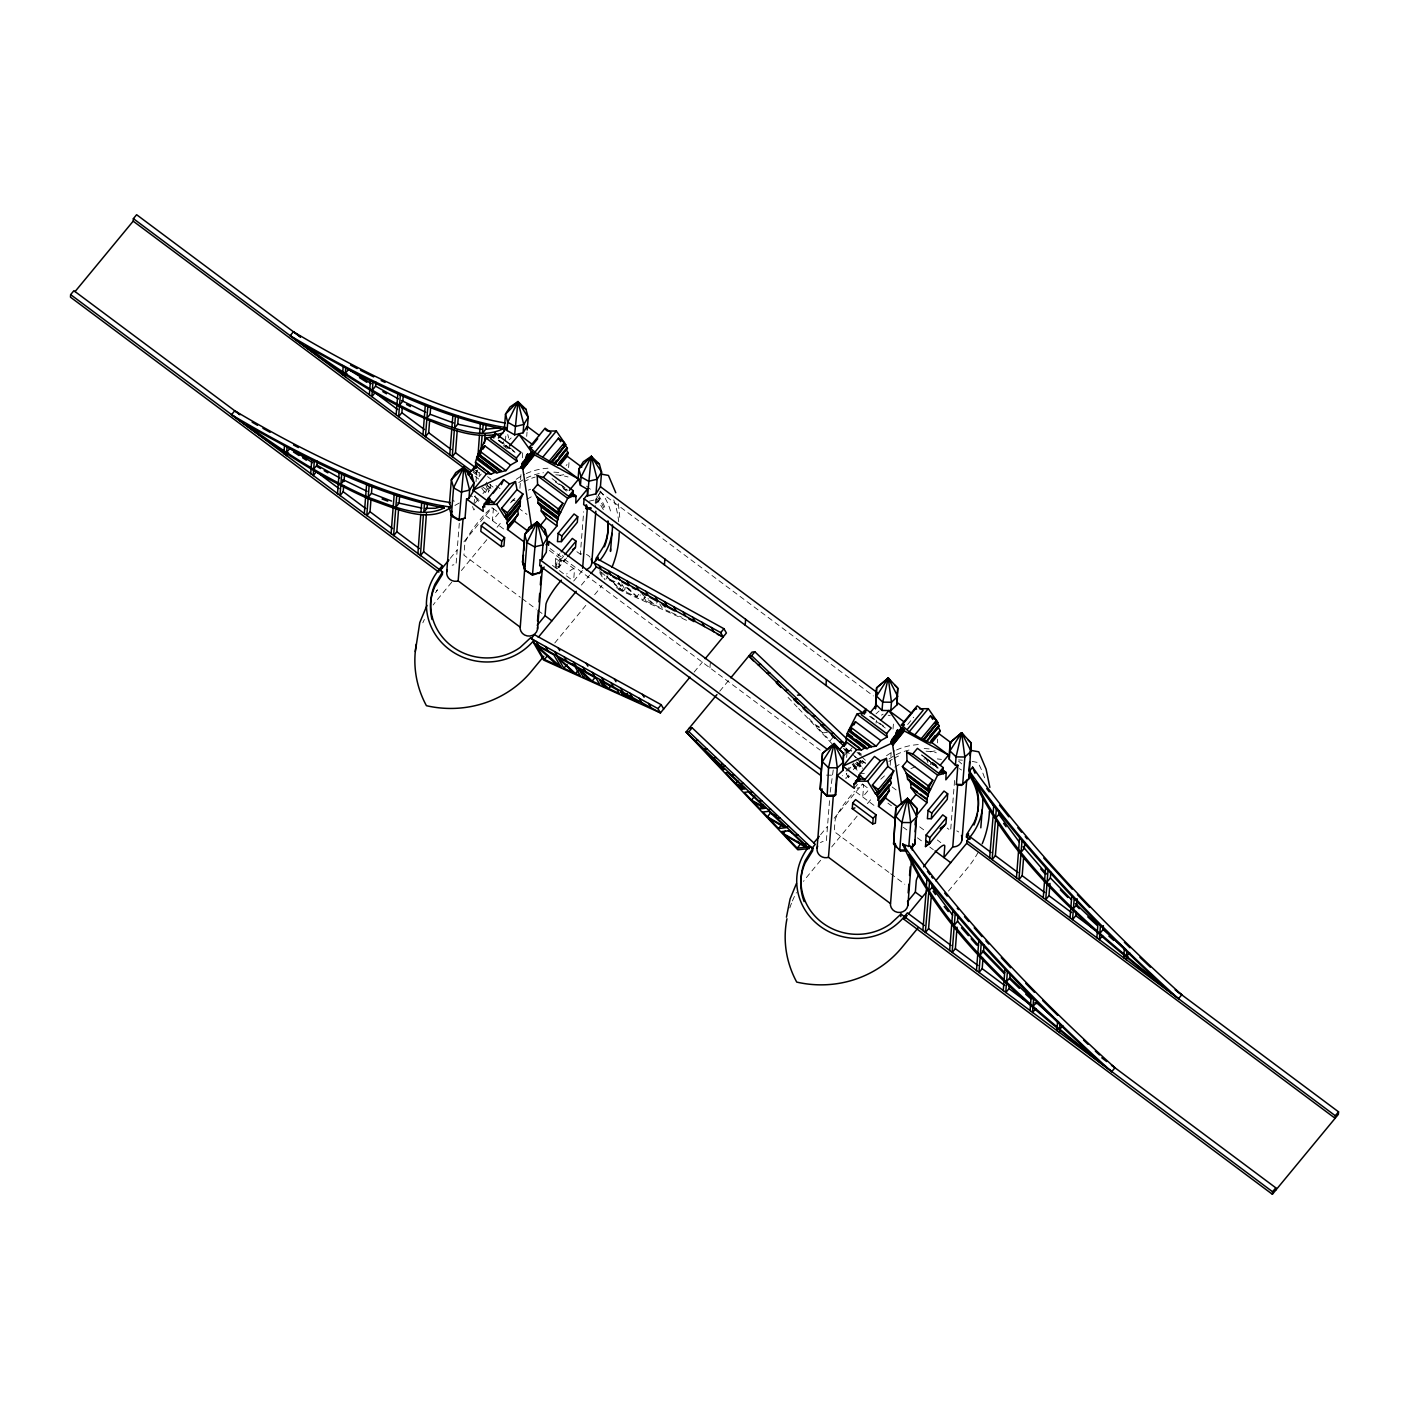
<?xml version="1.0" encoding="UTF-8"?>
<svg xmlns="http://www.w3.org/2000/svg" width="1409" height="1409" viewBox="0 0 1409 1409"><rect width="100%" height="100%" fill="white"/><g stroke="black" fill="none" stroke-linecap="round" stroke-linejoin="round"><path stroke-width="0.75" stroke-dasharray="5 3.75" d="M876.063 723.081L876.345 720.246M595.972 503.806L596.606 499.526L594.827 496.303M555.939 482.23L555.991 481.068M476.894 470.395L476.577 474.78L478.725 472.174M473.089 472.191L479.06 476.647L479.377 472.42M459.299 523.25L456.04 564.71L454.402 564.692A8.806 8.348 4.5 0 0 452.166 565.22M474.04 504.404L474.516 498.363L470.817 495.598M476.013 481.755L476.665 473.406L472.966 470.641M474.657 496.426L478.197 501.375L478.356 499.173L474.657 496.426L475.608 495.281M481.667 487.937L485.189 492.903L485.365 490.702L482.935 493.643M485.295 483.534L488.536 492.199L488.993 486.299L485.189 492.903M489.821 488.853L490.631 484.309M505.426 441.07L506.095 432.563M519.903 488.342L521.101 473.072M522.316 457.802L522.827 451.25M526.702 436.367L527.036 432.123M566.647 557.999L558.95 567.334L555.252 564.569L555.727 558.528L559.884 553.49M555.445 567.88L555.762 563.952L559.461 566.717L556.678 568.813M556.89 562.578L556.432 568.479L560.588 565.344L556.89 562.578L559.62 559.285L563.318 562.032L559.443 561.469L562.948 555.252M558.95 567.334L559.62 559.285M568.602 467.612L569.042 462.046L566.154 465.534M581.917 553.86L580.332 554.23L583.678 511.714M595.25 503.207L595.531 499.684L599.97 492.534L599.406 499.579L594.968 506.729M709.925 667.866L710.4 662.019M829.531 800.699L826.343 841.103L824.705 841.085A8.806 8.348 4.5 0 0 820.478 842.67M830.2 792.193L833.247 769.93M846.633 757.478L847.285 749.13M846.263 773.999L848.623 777.31L848.799 775.109L846.333 773.277M852.058 763.907L855.58 768.874L855.756 766.672L853.29 764.84M855.58 768.874L858.838 762.956M860.74 760.631L859.437 767.553L859.895 761.67M890.171 765.246L891.175 752.476M893.024 729.087L893.517 722.711M937.372 742.878L937.672 739.161M954.58 780.445L950.635 830.641L947.183 828.069M930.627 764.594L930.733 763.273L937.126 768.028M927.932 762.604L925.59 757.126M435.504 592.749L437.477 589.772L435.222 592.802M475.185 472.984L477.845 469.778M479.06 476.647L481.209 474.04M475.168 503.048L478.356 499.173M478.197 501.375L479.13 500.248M474.692 508.948L473.847 509.988L472.543 506.518M450.281 558.316L457.08 550.074M463.878 541.849L492.269 507.451M498.786 512.929L492.446 520.608L493.344 509.125A20.818 3.663 -53.3 0 0 482.794 516.451L476.33 524.289A20.818 3.663 -53.3 0 0 464.829 543.68L463.913 555.164L520.361 597.293M451.743 582.199L436.631 600.516A103.333 97.996 4.5 0 0 433.144 604.989M461.377 570.557L487.479 538.925M497.095 527.265L502.608 520.608M563.582 556.256L559.426 561.275L555.727 558.528M582.445 570.434L573.586 581.177L574.485 569.676A20.818 3.663 -53.3 0 0 566.7 573.974M581.406 585.07L589.578 575.154M554.794 642.98L586.408 604.672M594.651 594.686L597.398 591.357A103.333 97.996 4.5 0 0 601.978 585.351M616.367 587.659L620.066 589.332L622.214 586.725M606.398 576.052L621.651 590.054L624.892 586.144M621.651 590.054L623.535 590.917L625.684 588.293M638.823 594.246L636.657 596.852L626.6 592.291L628.749 589.684M627.551 587.747L638.259 597.575L640.408 594.968M645.163 597.117L643.015 599.723L638.259 597.575M641.94 593.982L653.265 604.355L646.079 601.115L648.228 598.49M650.253 600.85L654.868 605.077L658.091 601.167M694.126 672.111L702.422 662.054M719.735 691.238L729.422 679.49M819.087 727.59L815.776 725.67L822.645 732.909L825.885 728.981M833.371 736.872L830.13 740.782L825.586 735.991M844.202 755.629L847.443 751.702L851.441 751.261M844.59 752.159L847.901 751.807L851.142 747.88M843.304 748.408L848.958 751.684L852.198 747.774M845.999 771.251L849.645 766.848M847.672 771.005L853.202 764.312M848.799 775.109L846.069 778.42L842.371 775.654M853.343 769.613L855.756 766.672M848.623 777.31L849.521 776.218M854.259 788.336L858.433 783.263M907.625 724.525L913.666 717.199M820.584 834.727L827.4 826.467M834.181 818.242L862.572 783.844M867.821 790.872L862.748 797.018L863.647 785.518A20.818 3.663 -53.3 0 0 857.183 788.512M820.672 860.265L806.934 876.909A103.333 97.996 4.5 0 0 803.465 881.382M831.68 846.95L857.782 815.318M867.416 803.658L872.911 797.001M948.468 891.069L967.701 867.75A103.333 97.996 4.5 0 0 978.216 852.163M596.518 502.502L599.406 499.579L598.297 495.545M875.993 713.87L879.11 710.981M510.463 502.854L514.655 498.997M880.766 779.247L884.958 775.408M511.238 501.569L515.465 497.729M509.125 439.819L511.185 437.952M894.856 767.112L899.787 764.101M881.418 715.156L883.144 714.152M528.41 490.156L530.647 489.205M459.246 503.031L454.966 505.408L453.628 500.107M589.156 501.199L595.531 499.684M559.901 475.414L563.741 474.71M930.204 751.807L935.981 750.75M923.864 759.081L925.326 758.87M822.645 732.909L827.382 732.381M848.905 750.786L851.758 750.469M864.333 773.382L860.547 773.788L852.991 765.844M826.519 775.126L832.842 775.214M937.302 758.923L941.459 759.381M560.359 560.377L564.234 560.941L560.535 558.175M888.163 715.244L890.206 715.561M610.361 579.575L619.59 583.749M609.551 580.121L633.31 590.882M654.868 605.077L662.494 608.529L658.831 602.224M665.559 609.921L669.874 611.876M671.459 612.598L681.974 617.353M618.199 589.42L687.522 620.788M819.562 727.132L814.243 724.05L806.952 716.371M844.29 749.711L847.901 751.807M854.664 756.739L860.071 759.874M861.885 760.913L865.496 763.009M860.265 760.701L864.069 762.903M856.831 763.784L862.255 766.919M855.122 763.519L862.731 767.923M959.37 768.627L961.537 770.019M599.741 491.706L873.369 695.94M560.976 484.802L565.978 488.518M932.441 762.234L939.292 767.359M552.046 478.584L567.774 490.332M870.85 716.529L877.842 721.76M879.586 723.064L886.578 728.277M925.079 757.302L938.288 767.165M509.741 447.763L513.035 450.228M555.322 481.755L567.351 490.755M869.582 716.336L880.995 724.842M882.034 725.6L885.292 728.048M921.539 755.118L938.007 767.429M499.156 440.242L514.303 451.549M925.378 758.377L938.834 768.416M498.363 440.048L515.042 452.483M938.13 768.292L921.768 754.837M563.16 488.571L566.524 491.089M498.434 440.594L509.6 448.925M503.295 445.649L508.473 449.506M859.032 752.424L861.498 754.255M487.549 476.647L491.036 479.254M474.868 469.866L480.152 473.811M496.021 485.647L501.305 489.61M489.557 484.485L493.062 487.091M518.353 507.98L526.966 514.408M576.88 551.676L580.332 554.23M892.108 786.944L897.269 790.801M475.15 476.418L478.69 479.042M487.496 485.629L491.019 488.254M482.565 486.845L486.264 489.61M550.144 548.594L820.197 750.169M492.921 508.314L498.205 512.26M549.369 550.443L574.062 568.866M863.224 784.707L868.525 788.653M887.917 803.148L891.439 805.772M919.672 826.836L924.956 830.782M937.302 839.993L940.842 842.635M485.612 515.518L504.792 529.837M552.416 565.379L557.7 569.324M559.461 570.645L564.762 574.59M566.524 575.911L571.807 579.856M855.915 791.911L875.095 806.23M903.31 827.294L906.85 829.919M917.435 837.827L922.719 841.772M929.781 847.038L933.304 849.68M522.123 598.614L536.23 609.146M537.991 610.467L543.293 614.412M888.903 872.382L834.216 831.574L835.132 820.073A20.818 3.663 -53.3 0 1 846.633 800.682L853.097 792.844A20.818 3.663 -53.3 0 1 854.506 791.259M890.664 873.686L904.772 884.218M627.164 588.117L636.657 596.852M601.256 572.072L620.066 589.332M858.204 752.617L861.251 755.488M856.989 752.318L860.142 755.294M861.709 756.774L866.429 761.247M862.361 760.525L865.408 763.396M845.876 747.915L858.011 759.398M859.525 760.842L862.555 763.713M845.805 748.707L848.958 751.684M856.901 759.204L863.189 765.157M847.443 751.702L849.24 753.604M857.641 762.445L863.136 768.24M844.15 749.183L848.676 753.956M856.232 761.917L862.273 768.292M853.026 764.911L857.148 769.261M788.054 697.402L797.107 706.948M798.621 708.551L831.856 743.565M596.289 497.764L603.422 509.723M852.991 762.78L856.531 767.746M644.019 597.539L646.079 601.115M621.774 583.978L626.6 592.291M618.569 582.322L623.535 590.917M599.688 570.645L605.007 579.821M599.706 572.618L602.999 578.324M858.997 763.062L860.283 766.531M857.5 762.357L859.437 767.553M486.422 482.16L489.663 490.825M503.33 441.651L504.404 445.526M507.768 434.518L508.667 438.04M618.392 503.629L620.03 520.291M505.708 445.297L505.761 446.688M910.901 768.609A103.333 97.996 4.5 0 1 916.308 766.443M958.525 759.927A103.333 97.996 4.5 0 1 962.435 760.173M972.157 761.424A103.333 97.996 4.5 0 1 977.916 762.586A103.333 97.996 4.5 0 1 985.243 779.864M886.508 755.735A60.076 56.976 4.5 0 1 894.803 750.803M896.564 749.975A60.076 56.976 4.5 0 1 921.169 744.48M889.079 758.993A55.814 52.926 4.5 0 1 894.257 755.717M896.089 754.748A55.814 52.926 4.5 0 1 911.729 749.482M924.163 748.566A55.814 52.926 4.5 0 1 930.398 749.095M958.613 761.212A55.814 52.926 4.5 0 1 961.713 763.907M422.823 622.831A103.333 97.996 4.5 0 1 424.408 619.449M888.868 761.512A55.814 52.926 4.5 0 1 892.284 759.292M894.063 758.253A55.814 52.926 4.5 0 1 901.549 754.784M926.065 751.191A55.814 52.926 4.5 0 1 936.333 752.811M516.187 479.342A60.076 56.976 4.5 0 1 524.5 474.41M526.244 473.583A60.076 56.976 4.5 0 1 550.866 468.087M600.34 491.072A60.076 56.976 4.5 0 1 611.312 514.303M586.443 554.477A8.806 8.348 4.5 0 1 590.036 557.171M513.052 499.719A8.806 8.348 4.5 0 1 515.042 500.829M523.761 481.86A55.814 52.926 4.5 0 1 535.138 477.07M555.762 474.798A55.814 52.926 4.5 0 1 568.056 476.964M586.496 486.105A55.814 52.926 4.5 0 1 592.678 491.459M596.729 496.021A55.814 52.926 4.5 0 1 603.933 508.103M518.776 482.582A55.814 52.926 4.5 0 1 543.487 472.755M553.86 472.156A55.814 52.926 4.5 0 1 560.095 472.702M598.156 495.087A55.814 52.926 4.5 0 1 605.553 509.283M607.913 575.77A103.333 97.996 4.5 0 1 606.064 579.029M613.743 499.913A103.333 97.996 4.5 0 1 618.692 521.735M956.746 830.887A8.806 8.348 4.5 0 1 958.719 831.997M789.797 907.942A103.333 97.996 4.5 0 1 791.699 902.676M792.404 900.95A103.333 97.996 4.5 0 1 796.437 892.513M526.931 499.367A103.333 97.996 4.5 0 1 531.915 496.461"/><path stroke-width="1.5" d="M524.764 568.25L520.132 628.713A8.806 8.348 4.5 0 0 529.943 636.04A8.806 8.348 4.5 0 0 537.586 626.794M820.831 773.876L820.813 775.514L539.7 565.678L540.158 559.831L541.831 559.443L546.269 552.293L547.414 537.692L545.213 529.625L537.199 521.946L529.15 527.389M823.631 792.703L820.214 789.234L822.451 753.428L834.11 743.565L843.621 753.727L842.899 770.388L837.245 775.637L835.731 794.799L833.283 796.208L827.153 796.191L825.234 794.271M842.899 770.388L842.934 766.214L856.637 749.641L861.392 749.975L845.911 738.404L847.566 733.296L852.498 736.977M875.412 708.657L876.609 687.821L888.269 677.976L897.762 688.138L897.057 704.782L890.805 710.576L882.034 710.453L876.468 705.028L870.075 712.76M895.12 844.009L890.435 905.106A8.806 8.348 4.5 0 0 900.245 912.451A8.806 8.348 4.5 0 0 907.889 903.187M897.005 847.461L893.605 844.009L895.825 808.202L907.484 798.339L916.995 808.502L914.758 844.308L910.83 847.971M897.057 704.782L897.075 702.457L911.641 713.324M914.793 840.151L914.758 844.308L910.971 847.672M949.261 759.24L949.983 742.596L961.643 732.75L971.136 742.895L968.916 778.719L961.414 785.447L956.376 784.408L957.873 765.246L955.425 765.21L949.261 759.24L949.983 742.596L961.643 732.75L963.879 735.533M968.952 774.545L968.916 778.719L965.112 782.065M610.555 548.841L610.502 551.43L611.929 533.377M417.892 553.807L420.798 514.355M423.404 514.567L420.393 555.674L423.616 551.764L426.416 513.686M477.862 457.238L479.465 435.328M480.927 451.267L482.089 435.54M484.467 443.13L485.083 434.659M231.516 414.704A546.991 144.528 39.5 0 0 451.267 507.17L449.189 507.258L451.391 515.324L453.258 517.103L459.07 520.379L465.058 518.125L466.573 498.962L468.95 498.399L473.389 491.265L474.04 482.935L471.839 474.851L463.808 467.189L455.776 472.614L451.356 479.764L449.471 503.594L451.267 507.17C427.297 524.483 395.718 508.262 371.236 500.001C321.005 478.162 275.142 447.551 231.516 414.704L234.739 410.776L240.041 414.704L73.884 290.712L70.644 294.622L70.45 297.158L438.868 572.142M75.064 291.575L133.186 221.16L133.379 218.642L136.62 214.714L300.399 336.962M283.878 453.786L284.019 451.937M284.107 450.774L284.495 445.825M286.538 453.539L286.362 455.635L288.528 453.029M287.031 447.164L286.626 452.377L289.867 448.467L312.657 462.698M310.685 473.794L311.072 468.827M311.16 467.647L311.776 459.845M313.591 470.307L313.168 475.643L316.409 471.733L338.988 488.588M314.313 461.113L313.679 469.109L316.919 465.199L317.236 461.201M342.546 374.759L342.686 372.909M342.774 371.747L343.18 366.798M345.205 374.495L345.046 376.608L347.195 374.001M345.698 368.136L345.293 373.35L348.534 369.44L371.324 383.671M337.491 493.802L338.248 484.097M338.354 482.829L339.129 472.808M340.784 485.418L339.974 495.651L343.215 491.741L343.69 485.594M341.683 473.935L340.89 484.15L344.113 480.24L344.606 474.111M369.352 394.767L369.739 389.8M369.827 388.602L370.444 380.817M372.258 391.279L371.835 396.616L375.076 392.706L397.655 409.543M372.98 382.086L372.363 390.082L375.587 386.172L375.904 382.156M364.297 513.809L365.583 497.412M365.688 496.056L366.604 484.467M368.119 498.575L366.78 515.659L370.021 511.749L371.025 498.927M369.158 485.506L368.225 497.218L371.465 493.309L372.082 485.489M396.158 414.774L396.915 405.07M397.021 403.802L397.814 393.78M399.452 406.391L398.641 416.624L401.882 412.714L402.358 406.567M400.35 394.907L399.557 405.123L402.78 401.213L403.273 395.066M391.086 533.8L393.111 508.068M393.252 506.377L394.168 494.753M395.7 508.808L393.587 535.667L396.827 531.757L398.606 509.019M396.739 495.581L395.823 507.117L399.064 503.207L399.663 495.51M422.964 434.765L424.25 418.385M424.356 417.029L425.271 405.44M426.804 419.547L425.448 436.631L428.688 432.722L429.692 419.9M427.825 406.479L426.909 418.191L430.132 414.281L430.749 406.461M420.956 512.207L421.678 503.031M424.479 503.806L423.81 512.207L427.05 508.297L427.367 504.087M415.285 651.557L419.776 622.584L426.962 605.359M449.77 454.772L451.796 429.023M451.919 427.35L452.835 415.725M442.091 568.232L442.303 565.696L423.616 551.764M70.644 294.622L442.567 571.895L442.373 574.432L434.87 586.531A55.814 52.926 4.5 0 0 432.017 619.484M454.367 429.763L452.254 456.639L455.494 452.729L457.273 429.992M455.406 416.553L454.508 428.089L457.731 424.179L458.348 416.483M446.759 571.772L451.549 510.903L451.602 512.295M520.132 627.146L458.172 580.895L463.015 519.234M468.95 498.399L469.602 490.068L463.808 467.189L451.356 479.764L453.557 487.831L451.391 515.324L458.964 519.586L465.058 518.125M471.504 479.025L471.839 474.851L468.052 472.719M468.052 474.78L475.538 465.727L475.819 462.311L490.948 474.287L475.291 462.61L476.999 457.344L497.025 472.79L505.937 470.641L510.551 465.058L517.138 461.289L516.328 458.048L490.543 438.798L495.193 433.162L520.978 452.412L516.328 458.048M476.577 457.538L486.211 438.199L492.181 436.667L493.89 437.935M479.624 433.179L480.346 424.003M501.305 470.905L479.87 454.913L480.152 451.391L484.766 445.808L510.551 465.058M483.146 424.778L482.477 433.179L485.718 429.252L486.052 425.06M481.262 525.821L480.821 531.387L501.305 546.674L503.964 545.97L504.633 537.622L484.132 522.334L481.262 525.821L501.745 541.109L501.305 546.674M489.31 497.835L484.256 503.964L486.14 504.404L490.103 498.557M509.565 484.062L503.594 479.606L488.13 498.328L487.866 501.868L494.101 502.784L509.565 484.062L515.5 481.526L516.997 489.61L522.933 494.031L520.062 500.671L507.187 516.275L501.534 508.332L516.997 489.61M493.449 435.134L493.361 436.314L494.7 435.504L494.119 436.491M494.911 436.702L495.193 433.162M504.175 431.084L505.496 414.158L509.935 407.025L517.966 401.583L525.98 409.262L528.199 417.328L527.195 430.009M507.064 430.555L507.716 422.224L505.496 414.158L517.966 401.583L528.199 417.328L523.761 424.461L523.109 432.792L514.62 434.835L507.064 430.555L506.43 428.301L498.416 438.023M520.414 500.935L520.115 506.148L507.504 521.418L506.218 518.142L520.062 500.671M520.115 506.148L517.737 509.952L518.23 514.426L508.473 526.244L506.782 523.232L507.504 521.418M507.187 516.275L507.469 512.753L522.933 494.031M514.62 434.835L517.966 401.583L523.761 424.461L515.271 426.504L507.716 422.224L517.966 401.583M523.813 550.708L524.483 542.183L507.469 529.502L507.733 526.085L518.23 514.426M525.504 461.095L520.907 467.629L522.862 469.091L531.792 528.357M521.647 465.498L523.567 467.26L524.307 464.565L522.352 463.103L521.647 465.498L523.602 466.96M524.042 461.588L525.997 463.033L524.905 464.9L523.109 462.082L522.95 463.438C525.997 457.502 524.042 464.23 526.121 462.628C524.905 455.864 529.625 461.025 526.931 462.539L527.917 461.183M534.645 453.839L522.862 469.091L534.575 454.913L531.669 451.743M524.166 461.095C524.553 457.643 528.956 464.16 525.081 459.845M525.205 459.352L526.121 457.995L528.076 459.563L526.631 461.571L525.081 459.721M531.739 455.935L530.665 456.833L527.424 454.209L526.121 457.995M525.592 463.438L526.121 462.557M528.71 456.992L528.199 457.802L526.262 456.111L528.692 457.221M526.226 457.696L528.428 459.598L526.173 458.348M529.714 457.449L527.424 454.209M527.618 456.023L528.199 455.301L527.177 456.622M527.265 456.833L527.899 454.138L531.299 456.357M525.716 458.383C527.565 461.465 529.643 458.401 526.033 457.855M528.199 457.802L526.262 456.111M528.181 459.158L529.344 456.217M530.682 456.446L531.158 456.129C526.702 455.336 529.995 452.958 532.126 455.459M530.171 453.997L530.946 452.624L532.901 454.085L531.739 456.058L529.784 454.473L531.739 456.058M530.154 456.903L527.882 454.367M544.156 566.982L540.809 572.336L532.443 575.154L524.764 570.081L522.563 562.015L524.729 534.522L529.168 527.389M523.479 554.97L522.563 562.015L524.764 570.081L526.931 542.606L524.729 534.522L537.199 521.946L547.414 537.692L542.993 544.843L541.831 559.443M533.923 454.737L531.792 451.514L531.986 452.958M689.97 677.148L660.434 712.901L543.575 660.028L533.659 642.909L533.852 640.373L530.7 637.678L520.132 647.488A55.814 52.926 4.5 0 1 452.201 646.502A55.814 52.926 4.5 0 1 435.064 583.995L442.567 571.895M541.373 565.291L540.809 572.336L532.338 574.361L524.764 570.099M537.516 621.017L538.344 610.379M539.013 601.872L539.682 593.383M540.351 584.876L541.021 576.369M544.878 533.8L545.213 529.625M537.569 628.96L542.359 568.091L541.813 569.412M548.541 545.336L548.841 541.443L827.611 749.5M537.181 625.279L545.054 615.733L545.952 604.232A20.818 3.663 -53.3 0 1 557.471 584.841L561.346 580.138M546.481 538.625L556.942 525.962L557.242 522.281L541.25 511.009L541.232 506.976L537.78 502.837L538.132 499.367L532.937 490.05L537.586 484.414L537.216 475.59L543.363 477.404L568.69 496.32L573.023 494.242L573.304 490.719L547.978 471.821L543.363 477.404M537.023 496.849L557.982 512.489L558.263 508.948L562.896 503.312L537.586 484.414M556.731 522.58L558.404 517.455L538.678 502.749M542.729 457.221L551.025 462.082L564.164 446.16L564.428 442.62L558.457 438.164L542.729 457.221L537.234 454.174L529.379 447.252L545.107 428.195L551.042 432.616L535.297 451.69M558.123 533.289L557.453 541.637L561.381 541.62L577.32 522.299L577.76 516.733L574.062 513.968L558.123 533.289L561.821 536.054L561.381 541.62M537.78 502.837L557.876 517.825L567.686 498.346L574.995 495.193L574.907 496.373L575.964 495.986L572.635 493.502M551.025 462.082L552.081 462.434L565.784 444.786L556.344 431.031L547.344 430.995L545.811 429.851M556.537 460.303L553.984 463.385L555.428 463.631L567.44 448.203L554.494 463.896L552.081 462.434M558.017 465.111L559.972 465.04L567.228 456.252L568.232 452.747L558.017 465.111L555.428 463.631M575.964 495.986L575.805 503.119L587.289 489.205L580.438 485.33L578.218 477.264L578.87 468.933L583.308 461.782L591.34 456.357L599.353 464.019L601.573 472.085L600.428 486.686L595.989 493.837L587.5 495.862L587.289 489.205M561.258 551.817L572.318 538.414L576.017 541.179L575.541 547.238L567.862 556.537M580.438 485.33L581.089 476.999L578.87 468.933L591.34 456.357L601.573 472.085L597.134 479.236L595.989 493.837M586.796 495.457L584.101 498.733L583.643 504.581L864.14 713.94M591.181 508.262L586.549 509.248L586.056 504.845M586.76 505.232L586.549 509.248M587.5 495.862L591.34 456.357L597.134 479.236L588.645 481.262L581.089 476.999L591.34 456.357M582.621 568.25L587.254 509.336M591.727 563.371L595.831 511.203M608.019 520.925A55.814 52.926 4.5 0 1 603.827 546.076L596.324 558.175L596.13 560.712L598.261 557.242M664.414 564.868L664.872 559.021M745.185 625.156L745.643 619.308M716.952 694.584L686.042 732.028L797.811 849.786L809.171 848.535L809.365 846.016L812.87 848.288L812.676 850.825L805.173 862.924A55.814 52.926 4.5 0 0 804.134 901.601M825.956 685.443L826.414 679.596M817.079 848.165L821.588 790.766M827.153 796.173L820.214 789.234L822.451 753.428L834.11 743.565L837.316 767.852L835.15 795.345L827.153 796.191L828.545 767.711L834.11 743.565L843.621 753.727L843.287 757.901M890.435 903.556L828.474 857.288L833.283 796.208L834.639 795.715M839.57 749.711L846.122 741.786L846.404 738.122L859.772 748.109M865.602 712.619L865.883 709.097L861.269 714.698L886.596 733.596L887.335 736.925L880.801 740.606L876.151 746.224L869.74 746.876L867.134 748.655L847.038 733.666L856.848 714.169L862.977 712.478L864.668 713.747M871.519 746.506L850.56 730.866L850.842 727.326L855.474 721.707L880.801 740.606M852.251 808.625L852.692 803.06L855.58 799.572L876.063 814.86L875.394 823.208L872.735 823.913L852.251 808.625L854.911 807.921M858.697 778.508L855.791 783.739L853.836 784.02L854.259 788.336L837.245 775.637M880.396 760.842L874.461 756.422L859.014 775.144L858.733 778.666L864.932 779.564L880.396 760.842L886.42 758.377L887.829 766.39L893.799 770.846L890.928 777.521L878.054 793.108L872.365 785.112L887.829 766.39M864.175 711.017L864.686 712.672M875.553 708.657L876.609 687.821L888.269 677.976L890.488 680.758M872.735 823.913L873.175 818.347L876.063 814.86M882.034 710.453L882.703 702.122L888.269 677.976L897.709 696.451L891.457 702.246L890.805 710.576M891.228 777.75L890.277 779.952L891.351 783.034L878.688 798.375L877.032 794.94L890.928 777.521M878.054 793.108L878.335 789.568L893.799 770.846M891.351 783.034L888.603 787.226L889.414 790.872L879.48 802.901L877.948 798.146L889.009 784.743M895.155 818.858L878.476 806.424L878.776 802.76L889.414 790.872M901.637 804.398L892.707 745.15L890.823 742.613C891.897 735.339 896.74 745.255 891.457 741.838M894.697 740.359L892.778 738.457M904.49 729.897L892.707 745.15L904.402 730.954L901.513 727.801L903.768 730.778M894.926 735.885L896.881 737.347L895.965 738.686C890.171 732.152 902.324 741.064 895.525 734.899L895.965 734.036L897.903 735.621L896.476 737.752M896.776 700.819L897.762 688.138L894.697 685.144M892.954 738.14C890.4 739.267 894.521 742.244 894.909 739.602L894.75 740.958L895.842 738.968L894.01 737.136M897.762 737.224L898.167 736.572C891.333 730.355 901.954 738.792 896.335 733.842M893.817 737.383L895.437 739.478L895.965 738.598M896.089 732.398L898.044 733.86L896.582 731.588L898.537 733.279M896.071 733.754L897.269 730.249L900.51 732.891C904.877 731.324 895.737 728.805 901.971 731.518M897.022 732.662L897.744 730.179L901.144 732.416M897.269 730.249L900.016 732.821M897.744 730.179L900.51 732.891M897.903 735.621L899.189 732.275M898.026 735.216L895.877 733.895M901.584 731.993L902.746 730.126L900.791 728.664L897.586 732.187M898.555 731.306L900.51 732.768M899.682 731.87L899.065 734.353M900.034 729.915L899.189 730.954M901.496 731.87L899.541 730.338M900.633 728.858L901.637 727.555L903.592 729.017L901.601 728.066L901.83 728.999M940.349 765.017L948.556 755.083L904.402 730.954L902.535 728.435L901.795 729.316M900.791 916.607L901.003 914.071L1272.574 1191.75L1272.38 1194.286L903.962 919.302L904.173 916.766L907.396 912.856L924.374 925.519M908.805 846.439L909.791 845.594L918.474 857.623A546.991 144.528 39.5 0 0 1114.959 1067.758L1111.719 1071.685C1031.159 1008.368 944.77 940.138 902.605 844.044L908.805 846.439L910.69 822.609L907.484 798.339L895.825 808.202L893.605 844.009L900.527 850.948L907.273 851.036M908.171 892.936L908.858 884.218M909.545 875.482L910.232 866.764M907.889 905.371L911.236 862.836M912.239 850.085L912.733 843.692M915.093 824.793L915.427 820.531M915.163 831.768L915.991 821.183M916.484 814.842L916.995 808.502L907.484 798.339L895.754 816.516L901.919 822.486L910.69 822.609L916.924 816.815L907.484 798.339L901.919 822.486L899.752 849.979L904.138 850.032M907.484 901.672L915.357 892.126L916.273 880.625A20.818 3.663 -53.3 0 1 918.192 875.729M917.012 814.754L926.981 802.672L927.245 799.255L920.5 794.218M907.009 760.966L902.394 766.549L906.463 773.312L927.915 789.322L928.179 785.799L932.793 780.216L907.009 760.966L906.709 752.071L912.785 753.956L938.588 773.206L941.916 772.361L943.22 767.588L917.435 748.338L912.785 753.956M908.4 779.336L910.601 782.999L911.077 787.878L926.735 799.555L928.425 794.289L907.572 779.23L906.463 773.312M907.572 779.23L928.02 794.482L937.637 775.161L943.625 773.629L944.893 772.097L941.582 769.631M925.678 841.014L926.153 834.956L942.744 814.86L946.443 817.625L945.967 823.684L929.376 843.78L925.942 840.68L929.641 843.445L925.484 846.58L925.942 840.68M928.055 810.369L927.404 818.717L931.314 818.699L947.271 799.379L947.711 793.813L944.012 791.048L928.055 810.369L931.754 813.134L931.314 818.699M914.793 734.934L923.018 739.743L936.175 723.821L936.457 720.298L930.521 715.878L914.793 734.934L909.21 731.817L901.39 724.931L917.118 705.874L923.089 710.33L907.361 729.386M923.018 739.743L924.145 740.13L937.848 722.465L928.32 708.674L919.478 708.78M929.376 843.78L929.852 837.721L946.443 817.625M926.259 741.345L930.081 742.719L940.12 730.567L938.412 727.555L939.151 725.741L926.259 741.345L924.145 740.13M926.259 887.23L926.928 878.829M926.259 889.889L922.842 930.697M930.081 742.719L931.86 742.613L939.099 733.825L940.12 730.567M929.517 882.087L928.795 891.263L932.036 887.335L932.318 883.672M941.459 770.776L944.805 773.259L944.893 772.097M955.425 765.21L956.077 756.88L961.643 732.75L971.083 751.226L964.848 757.02L962.682 784.496L956.376 784.408M923.582 866.905A20.818 3.663 -53.3 0 1 927.774 861.234L934.237 853.396A20.818 3.663 -53.3 0 1 944.787 846.069L943.889 857.57L952.766 846.827L957.609 785.165M949.648 950.705L951.762 923.846M951.885 922.173L952.801 910.619M954.157 926.823L952.132 952.572L955.372 948.662L957.063 927.192M955.214 913.508L954.298 925.149L957.539 921.239L957.997 915.41M962.03 839.764L966.715 780.234M968.987 770.388L969.639 761.934M970.149 755.594L971.136 742.895L968.071 739.919M982.566 797.001A60.076 56.976 4.5 0 1 970.132 836.858L969.938 839.394L966.433 837.105L966.627 834.568L974.13 822.469A55.814 52.926 4.5 0 0 969.621 773.136M935.77 880.766L966.697 843.304L966.909 840.768L970.132 836.858L991.126 852.515M980.805 827.823L982.232 809.77M976.455 970.713L977.793 953.629M977.899 952.273L978.815 940.56M980.224 956.183L978.938 972.58L982.179 968.652L982.989 958.419M981.245 943.255L980.329 954.826L983.57 950.916L984.028 945.122M993.063 814.279L993.715 805.878M993.063 816.938L989.646 857.746M996.322 809.118L995.599 818.294L998.822 814.384L999.122 810.703M1003.261 990.721L1004.053 980.488M1004.159 979.22L1004.969 969.005M1006.502 982.883L1005.744 992.588L1008.985 988.66L1009.284 984.785M1007.4 971.594L1006.607 981.615L1009.848 977.705L1010.165 973.689M1016.453 877.754L1018.566 850.877M1018.689 849.204L1019.605 837.668M1020.961 853.872L1018.936 879.603L1022.177 875.693L1023.691 856.39M1022.018 840.557L1021.102 852.181L1024.325 848.271L1024.783 842.459M1030.049 1010.729L1030.472 1005.392M1030.578 1004.194L1031.194 996.198M1032.938 1007.646L1032.55 1012.595L1035.791 1008.668M1033.642 998.646L1033.026 1006.449L1036.267 1002.521L1052.488 1016.822M1043.241 897.762L1044.597 880.678M1044.703 879.322L1045.619 867.592M1047.028 883.232L1045.742 899.611L1048.983 895.701L1049.952 883.408M1048.049 870.286L1047.134 881.875L1050.374 877.948L1050.832 872.171M1056.856 1030.736L1057.032 1028.623M1057.12 1027.478L1057.525 1022.265M1059.357 1032.603L1059.498 1030.754M1059.973 1024.642L1059.586 1029.592L1062.826 1025.682M1070.047 917.77L1070.858 907.519M1070.963 906.269L1071.756 896.036M1073.306 909.915L1072.548 919.619L1075.771 915.709L1076.089 911.817M1074.204 898.643L1073.411 908.664L1076.635 904.737L1077.11 898.731M1096.854 937.778L1097.276 932.423M1097.364 931.226L1097.998 923.23M1099.742 934.678L1099.355 939.627L1102.578 935.717M1100.447 925.678L1099.83 933.48L1103.071 929.57L1103.37 925.66M1123.66 957.768L1123.836 955.672M1123.924 954.509L1124.329 949.296M1126.302 957.785L1126.161 959.635L1128.31 957.028M1126.777 951.674L1126.39 956.641L1129.631 952.713M1275.621 1190.358L1275.814 1187.84L1111.454 1065.151M1176.515 990.897L1338.55 1111.842L1335.309 1115.752L1335.116 1118.288L966.697 843.304M1338.55 1111.842L1338.356 1114.378L1272.38 1194.286M928.637 893.394L925.326 932.564L928.566 928.654L931.314 896.018M995.423 820.443L992.13 859.596L995.37 855.686L998.118 823.05M463.808 467.189L453.557 487.831L461.13 492.093L469.602 490.068L474.04 482.935L463.808 467.189L459.07 520.379M786.433 917.206L790.079 898.977L796.472 883.443M867.134 748.655L864.386 748.179L861.392 749.975M525.539 460.038L526.332 459.44M501.445 484.608L503.594 479.606M507.469 529.502L514.444 521.048L517.226 514.584M878.476 806.424L885.451 797.97L888.445 791.03M557.982 512.489L562.896 503.312M853.924 724.86L855.474 721.707M483.181 448.995L484.766 445.808M927.915 789.322L932.793 780.216M892.795 739.496L893.887 737.523L895.437 739.373M942.709 769.913L946.144 772.467L945.844 779.829L957.873 765.246M527.318 458.224L527.882 457.203M894.821 737.136L896.177 735.48M523.109 432.792L527.125 426.328L539.471 435.54M812.87 848.288L805.367 860.388A55.814 52.926 4.5 0 0 822.504 922.895A55.814 52.926 4.5 0 0 890.435 923.881L901.003 914.071M966.433 837.105L968.582 833.652M523.972 461.324L525.592 463.314M895.05 735.41L896.476 737.629M449.471 503.594L450.175 502.537L440.665 500.97A546.991 144.528 39.5 0 1 234.739 410.776M899.541 733.649L900.527 732.574M538.96 573.586L540.669 571.279M502.907 433.039C470.483 441.862 438.181 423.88 409.156 411.481C367.009 390.381 327.716 364.068 290.184 335.677L293.424 331.749A546.991 144.528 39.5 0 0 505.391 423.052M479.87 454.913L480.804 453.786L479.095 452.518M472.966 470.641L476.947 465.815M491.001 473.653L486.51 473.917L473.089 490.173L473.389 491.265M509.477 446.089L519.058 434.5L532.408 444.469M532.584 444.98L537.727 438.727M493.115 493.22L496.919 488.624M466.573 498.962L483.234 511.414L482.882 506.888L486.598 502.361M486.14 504.404L488.8 501.181M486.228 503.242L487.849 504.457L489.17 502.837M523.109 462.082L522.193 463.297L524.148 464.759L525.064 463.543M530.788 452.8L531.792 451.514M522.158 463.737L524.113 465.199M523.003 462.716L524.852 464.301M530.911 453.029L532.866 454.491L530.788 452.729M523.496 464.477L520.907 467.629L473.089 490.173L486.792 500.406M532.743 454.262L533.747 452.976M442.303 565.696L439.062 569.606A60.076 56.976 4.5 0 0 449.577 649.672A60.076 56.976 4.5 0 0 533.852 640.373M439.943 570.839L448.907 559.972M537.234 454.174L556.344 431.031M487.849 504.457L496.673 504.352L515.5 481.526M548.7 461.694L564.428 442.62M564.164 443.571L562.843 445.174L564.164 446.16M506.218 518.142L504.669 516.997L506.007 515.377M551.324 462.311L565.784 444.786M506.113 519.322L519.445 503.172M559.074 457.221L566.7 447.992M508.297 519.674L519.287 506.359M506.782 523.232L517.737 509.952M558.809 463.138L567.51 452.588M501.745 541.109L504.633 537.622M539.594 526.402L546.445 518.107L541.25 511.009M569.324 490.402L578.712 479.025L559.972 465.04M568.69 496.32L573.304 490.719M546.076 544.807L548.841 541.443M561.821 536.054L577.76 516.733M564.956 554.582L576.017 541.179M593.911 562.631L720.703 632.623L723.169 636.921L596.394 566.911L593.911 562.631L597.152 558.704L723.927 628.713L726.41 632.993L705.187 658.707M538.256 637.344L576.281 591.269M590.952 573.516L596.394 566.911M543.804 656.295L531.422 671.265A103.333 97.996 4.5 0 1 426.416 705.698A103.333 97.996 4.5 0 1 416.307 644.195M544.385 659.482L536.952 646.625L557.33 665.33L544.385 659.482L547.625 655.555M563.864 668.289L558.087 658.302L573.921 672.85L563.864 668.289L567.105 664.379M575.524 673.572L580.279 675.721L574.96 666.545L557.171 656.717L575.524 673.572L578.764 669.645M583.344 677.113L579.205 669.962L590.53 680.353L583.344 677.113L585.492 674.488M592.132 681.075L599.758 684.527L596.095 678.222L578.289 668.377L592.132 681.075L595.355 677.165M608.723 688.596L619.238 693.351L617.23 689.882L599.424 680.054L608.723 688.596L610.89 685.989M625.332 696.099L638.717 702.158L620.559 691.713L625.332 696.099L627.481 693.492M657.968 708.621L661.191 704.711L534.416 634.702L531.175 638.629L657.968 708.621L660.434 712.901L533.659 642.909M720.703 632.623L723.927 628.713M730.795 677.817L752.019 652.12L754.854 651.803L845.876 737.946M688.895 731.711L692.118 727.801L815.247 844.308L812.007 848.236L688.895 731.711L686.042 732.028L809.171 848.535M753.322 660.803L748.778 656.03L751.631 655.713L754.854 651.803M719.752 766.584L724.666 769.42L706.966 753.111L719.752 766.584L721.919 763.977M735.639 783.316L745.185 788.846L727.889 772.484L725.6 772.731L735.639 783.316L737.788 780.709M741.293 789.269L744.128 788.952L737.171 784.919L741.293 789.269L743.441 786.662M751.508 800.048L765.703 808.255L748.408 791.893L744.216 792.369L751.508 800.048L754.748 796.138M759.909 808.907L764.647 808.379L753.04 801.651L759.909 808.907L763.15 804.979M767.394 816.78L786.222 827.682L768.927 811.32L762.85 811.989L767.394 816.78L770.635 812.87L776.271 816.128M850.56 730.866L851.582 729.615L849.874 728.347M843.586 746.365L846.245 743.142M778.543 828.527L785.165 827.805L768.927 818.382L778.543 828.527L781.784 824.617M783.263 833.512L806.741 847.108L789.445 830.746L781.467 831.609L783.263 833.512L785.429 830.905M880.854 720.298L888.885 710.541L904.226 721.989M886.596 733.596L891.21 728.013L584.101 498.733M797.177 848.148L805.684 847.214L784.795 835.114L797.177 848.148L800.4 844.238L797.653 841.349M855.95 781.836L859.613 776.007M901.39 724.931L904.155 725.23L902.94 723.962L915.885 708.287L916.572 709.132M853.836 784.02L860.811 775.566M900.633 729.228L902.746 730.126M855.422 781.097L856.971 781.185L857.059 780.005L858.592 781.15L859.93 779.547M902.588 730.232L903.592 729.017M898.132 736.942L896.776 738.598L898.167 736.572M813.768 842.969L819.21 836.365M858.592 781.15L867.592 781.202L886.42 758.377M909.21 731.817L928.32 708.674M877.032 794.94L875.412 793.725L876.75 792.122M920.711 739.355L936.457 720.298M936.316 721.32L934.977 722.923L936.175 723.821M876.944 796.103L890.277 779.952M923.371 740.007L937.848 722.465M929.711 736.379L938.57 725.653M877.789 800.347L888.603 787.226M927.175 741.169L938.412 727.555M931.014 740.553L935.189 735.48M909.298 802.619L916.009 794.482L911.077 787.878M938.588 773.206L943.22 767.588M931.754 813.134L947.711 793.813M969.392 771.093L972.633 767.165A546.991 144.528 39.5 0 0 1181.746 994.807L1178.523 998.717C1097.963 935.4 1011.574 867.169 969.392 771.093A546.991 144.528 39.5 0 0 1178.523 998.717M925.484 846.58L930.504 842.423M903.962 919.302L907.202 915.374M908.558 913.736L926.259 892.284M918.228 927.686L901.742 947.676A103.333 97.996 4.5 0 1 796.719 982.091A103.333 97.996 4.5 0 1 786.962 918.756M1272.574 1191.75L1275.814 1187.84M834.375 795.909L835.731 794.799M572.494 549.651L575.277 547.555M945.457 824.283L940.173 828.791L944.329 825.656M529.22 458.295L532.69 452.377L532.602 453.451L519.058 434.5M944.805 773.259L946.144 772.467M586.32 569.923L589.966 567.334A8.806 8.348 4.5 0 0 591.164 559.074M490.948 474.287L494.524 472.438L497.025 472.79M890.752 743.688L842.934 766.214L859.56 778.631M499.667 427.79L485.718 429.252M442.919 506.324L435.205 508.279L425.518 508.297M590.723 507.751L585.774 508.367M458.172 580.895L456.569 581.283A8.806 8.348 4.5 0 1 447.375 569.676M828.474 857.288L826.872 857.676A8.806 8.348 4.5 0 1 817.678 846.069M757.883 664.643L760.737 664.326M766.989 673.255L769.825 672.938M776.095 681.868L778.93 681.551M785.2 690.48L788.036 690.181M797.529 695.183L800.365 694.866M794.289 699.093L797.142 698.794M803.394 707.705L806.247 707.406M689.283 728.101L692.118 727.801M812.5 716.336L815.335 716.019M821.606 724.948L824.441 724.631M695.148 740.641L698.001 740.324M830.711 733.561L833.547 733.244M704.253 749.253L707.089 748.936M839.799 742.173L842.652 741.856M713.359 757.866L716.195 757.549M722.465 766.478L725.3 766.161M731.553 775.091L734.406 774.791M740.658 783.703L743.512 783.404M749.764 792.316L752.6 792.017M758.87 800.946L761.705 800.629M767.975 809.559L770.811 809.242M777.063 818.171L779.917 817.854M786.169 826.784L789.022 826.467M795.275 835.396L798.11 835.079M804.38 844.009L807.216 843.692M826.378 795.222L835.15 795.328M952.766 846.827L954.404 846.844A8.806 8.348 4.5 0 0 961.466 835.467M482.882 506.888L484.766 506.993L484.256 503.964M481.667 429.269L457.731 424.179M421.943 508.121L397.778 502.837M529.379 447.252L532.109 447.516M600.762 474.023L608.459 475.432L615.768 492.727M971.065 750.416L978.779 751.825L986.089 769.12L989.84 787.384M453.522 422.964L430.132 414.281M391.579 501.058L371.465 493.309M382.068 498.98L387.774 501.146M717.234 634.226L723.169 636.921M425.747 412.273L401.512 400.543M367.08 491.301L342.845 479.571M381.135 380.571L385.097 382.42M360.598 370.338L373.684 376.89M398.395 398.906L375.587 386.172M406.567 404.506L410.442 406.549M339.728 477.933L316.919 465.199M342.757 480.839L344.025 481.508M350.577 365.072L357.093 368.542M293.53 444.98L298.426 447.569M534.575 454.913L578.712 479.025M604.109 572.001L607.666 573.974M613.021 576.915L616.578 578.888M621.686 581.706L628.801 585.633M632.359 587.606L635.917 589.561M641.025 592.379L646.379 595.338M649.936 597.31L657.052 601.238M674.629 610.942L662.16 604.056L665.259 606.909M688.631 618.674L693.968 621.616M262.937 428.318L270.105 432.316M522.211 407.131L525.98 409.262M595.584 461.888L599.353 464.019M788.318 830.641L791.928 832.737M382.843 391.649L386.524 393.78M252.158 422.189L257.548 425.324M316.831 466.397L320.495 468.528M324.176 470.676L327.857 472.825M902.94 723.962L903.856 724.525M342.299 365.459L344.782 367.045M359.506 377.63L366.886 382.332M293.459 451.972L298.99 455.494M302.671 457.837L306.369 460.197M596.324 558.175L599.829 560.465A60.076 56.976 4.5 0 0 612.492 524.87M966.627 834.568L970.132 836.858M293.424 331.749L300.487 336.98M567.228 456.252L581.794 467.136M939.099 733.825L951.445 743.036M877.331 692.717L600.428 486.686M931.86 742.613L948.556 755.083M900.633 728.77L902.711 730.549M530.735 453.892L532.69 455.354M900.58 729.95L902.535 731.412M529.854 454.121L531.809 455.583M899.699 730.161L901.654 731.623M897.146 731.112L900.069 733.208M526.79 454.984L528.745 456.446M896.635 731.042L898.59 732.486M526.614 457.326L528.569 458.77M896.459 733.367L898.414 734.829M525.68 458.841L527.635 460.303M572.248 494.4L575.506 496.831M572.089 495.369L573.798 496.637M524.641 460.584L526.596 462.046M894.486 736.643L896.441 738.105M941.916 772.361L943.625 773.629M522.933 462.399L524.888 463.86M892.003 739.795L894.116 741.064M537.216 475.59L567.686 498.346M856.848 714.169L887.335 736.925M522.087 464.706L524.042 466.168M891.932 740.764L893.887 742.226M486.211 438.199L517.138 461.289M906.709 752.071L937.637 775.161M891.492 741.539L893.447 743.001M520.978 466.555L522.933 468.017M890.823 742.613L892.778 744.075M532.937 490.05L558.263 508.948M850.842 727.326L876.151 746.224M480.152 451.391L505.937 470.641M902.394 766.549L928.179 785.799M559.003 511.238L560.712 512.506M928.83 788.195L930.539 789.463M536.776 497.13L559.443 514.038M848.623 729.88L871.273 746.788M477.898 453.962L501.04 471.24M906.198 773.647L929.341 790.925M538.132 499.367L559.355 515.201M848.517 731.042L869.74 746.876M477.81 455.142L499.491 471.328M907.572 775.919L929.253 792.105M855.791 739.426L865.637 746.788M476.999 457.344L497.025 472.297M476.841 459.246L494.524 472.438M541.232 506.976L558.228 519.657M847.39 735.498L864.386 748.179M910.601 782.999L928.284 796.191M542.201 511.062L552.222 518.547M912.063 787.913L917.118 791.699M546.445 518.107L556.942 525.962M846.122 741.786L856.637 749.641M475.538 465.727L486.51 473.917M916.009 794.482L926.981 802.672M401.882 412.714L424.461 429.551M428.688 432.722L451.267 449.559M455.494 452.729L476.33 468.281M995.37 855.686L1017.95 872.541M1022.177 875.693L1044.738 892.549M1048.983 895.701L1071.544 912.556M1075.771 915.709L1094.881 929.958M133.379 218.642L471.363 470.905M966.909 840.768L1335.309 1115.752M133.186 221.16L469.866 472.473M488.13 498.328L494.101 502.784M501.534 508.332L507.469 512.753M859.014 775.144L864.932 779.564M872.365 785.112L878.335 789.568M514.444 521.048L527.759 530.982M885.451 797.97L897.445 806.917M926.153 834.956L929.852 837.721M935.065 850.983L950.723 862.678M540.158 559.831L821.288 769.666M852.692 803.06L873.175 818.347M545.054 615.733L551.888 620.823M915.357 892.126L922.191 897.216M343.215 491.741L365.794 508.596M370.021 511.749L392.583 528.586M396.827 531.757L419.389 548.594M928.566 928.654L951.145 945.492M955.372 948.662L977.952 965.5M982.179 968.652L1004.758 985.507M1008.985 988.66L1029.82 1004.23M1175.159 989.84L1181.746 994.807M1101.768 1057.824L1106.717 1061.558M1111.648 1065.274L1114.959 1067.758M1125.58 949.243L1103.071 929.57M1108.918 936.192L1113.867 940.437M1055.64 1019.517L1058.775 1022.212M1097.681 924.639L1075.419 903.539M1087.766 916.854L1097.329 925.59M1095.321 1051.114L1099.531 1054.954M1032.339 998.928L1009.848 977.705M1025.734 994.19L1030.525 998.558M1034.946 1002.592L1036.179 1003.719M572.635 664.026L577.232 668.253M1139.899 957.31L1150.36 967.155M1083.556 1040.106L1088.03 1044.333M751.631 655.713L845.682 744.727M748.778 656.03L844.361 746.471M776.394 683.013L781.114 687.486M793.778 699.463L798.48 703.919M803.2 708.392L807.921 712.848M820.584 724.825L826.872 730.778M831.662 735.322L834.815 738.298M1124.4 942.322L1130.018 947.764M1057.613 1015.273L1042.642 1000.496M1071.544 899.752L1050.374 877.948M1067.846 897.498L1060.378 889.907M1076.546 906.005L1079.294 908.682M1004.74 972.721L983.57 950.916M1004.159 973.513L982.249 950.987M1009.742 978.973L1019.359 988.361M898.607 849.028L900.527 850.948M1034.435 992.271L1025.77 983.412M1089.65 907.431L1077.427 894.715M905.476 847.073L902.605 844.044A546.991 144.528 39.5 0 0 1111.719 1071.685M1072.231 889.167L1043.752 858.028M1001.288 957.697L1010.623 967.684M982.055 936.633L974.183 927.809M985.895 940.895L988.731 944.03M1046.64 874.038L1023.128 846.774M1040.705 868.93L1044.862 873.633M978.48 945.457L957.539 921.239M961.449 927.791L968.37 935.629M971.136 938.764L976.666 945.034M964.513 916.678L968.67 921.451M1017.791 827.699L1021.578 832.226M1025.241 836.629L1027.179 838.936M944.682 893.112L947.2 896.124M957.239 908.153L958.455 909.598M1019.447 842.212L998.822 814.384M952.643 915.163L932.036 887.335M944.206 906.533L948.239 911.553M999.545 805.208L1008.826 816.833M931.543 876.662L932.758 878.177M565.696 445.948L567.44 448.203M986.74 788.564L989.241 791.858M927.439 871.378L929.94 874.654M1003.595 823.349L1006.061 826.748M933.093 891.192L935.558 894.592M888.885 710.541L902.447 729.492M937.76 723.645L939.151 725.741M566.524 450.175L568.232 452.747M522.563 562.015L523.514 563.477M930.521 715.878L932.758 719.4M496.673 504.352L504.669 516.997M989.03 798.833L994.226 807.058M922.243 871.801L927.421 880.026M867.592 781.202L875.412 793.725M558.457 438.164L560.659 441.669M711.334 627.463L713.799 631.743M701.946 622.285L704.43 626.565M692.576 617.107L695.06 621.387M683.206 611.929L685.69 616.209M673.837 606.751L676.32 611.03M664.467 601.573L666.933 605.852M655.097 596.412L657.563 600.692M645.709 591.234L648.193 595.514M636.34 586.056L638.823 590.336M626.97 580.878L629.453 585.158M617.6 575.7L620.083 579.98M608.23 570.522L610.696 574.802M598.86 565.344L601.326 569.641M661.191 704.711L663.674 708.991M648.598 703.443L651.064 707.741M642.451 694.355L644.107 697.208M639.21 698.283L641.694 702.563M629.841 693.105L632.324 697.385M620.471 687.927L622.954 692.206M614.324 678.839L615.98 681.692M611.101 682.749L613.584 687.028M601.731 677.57L604.197 681.85M592.361 672.392L594.827 676.672M586.214 663.304L587.87 666.158M582.974 667.232L585.457 671.512M573.604 662.054L576.087 666.334M564.234 656.876L566.717 661.156M558.105 647.788L559.743 650.641M554.864 651.698L557.348 655.978M545.494 646.52L547.96 650.799M536.124 641.342L538.59 645.621M452.183 514.408L453.258 517.103M972.633 767.165L974.993 773.277M895.279 843.445L895.807 846.351M821.905 788.688L822.416 791.594M537.657 525.363L537.199 521.946L526.948 542.606L534.504 546.868L542.993 544.825L537.199 521.946L532.443 575.154M977.476 813.645A55.814 52.926 4.5 0 1 973.936 825.005M969.41 775.672A55.814 52.926 4.5 0 1 977.811 811.707M904.173 916.766A60.076 56.976 4.5 0 1 819.879 926.083A60.076 56.976 4.5 0 1 809.365 846.016M619.167 532.884A103.333 97.996 4.5 0 1 611.946 567.316M989.417 811.144A103.333 97.996 4.5 0 1 982.249 843.709M506.078 427.596A546.991 144.528 39.5 0 1 290.184 335.677M607.596 521.506A55.814 52.926 4.5 0 1 604.408 546.798M530.013 458.26L529.273 459.686L530.013 458.26M899.858 734.3L899.118 735.745L899.858 734.3M834.11 743.565L822.38 761.741L828.545 767.729L837.316 767.852L843.551 762.04L834.11 743.565M888.269 677.976L876.539 696.152L882.703 702.122L891.457 702.246L888.269 677.976M961.643 732.75L949.913 750.909L956.077 756.88L964.848 757.02L961.643 732.75M531.757 452.007L533.712 453.469L531.757 452.007M502.837 428.935C478.866 440.401 451.338 426.821 428.248 418.808C384.587 399.804 344.148 374.107 305.806 346.033C367.819 381.029 432.352 415.074 502.837 428.935M444.17 507.98C420.199 519.428 392.671 505.849 369.581 497.835C325.919 478.831 285.481 453.134 247.121 425.06C309.152 460.056 373.684 494.101 444.17 507.98M723.61 769.543L721.285 768.204L723.61 769.543M560.8 666.897L536.036 645.04L553.843 654.886L560.8 666.897M607.138 687.874L602.823 685.919L600.34 681.639L607.138 687.874M623.729 695.377L621.475 693.298L623.729 695.377M1163.094 985.913C1091.253 928.32 1016.858 865.883 975.592 781.801C1030.455 856.373 1095.163 923.212 1163.094 985.913M1096.29 1058.864C1024.449 1001.288 950.071 938.834 908.787 854.752C963.668 929.341 1028.359 996.163 1096.29 1058.864M524.941 566.066L524.007 564.252L524.941 566.066"/></g></svg>
